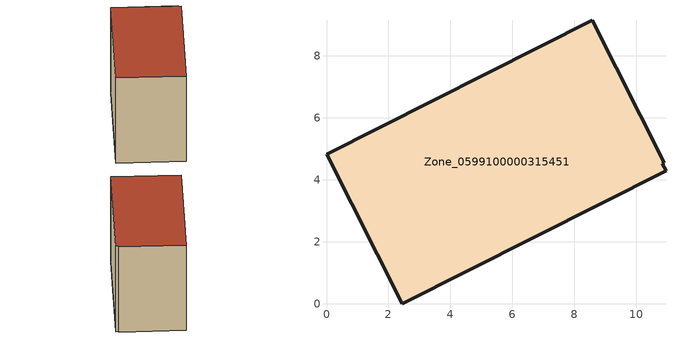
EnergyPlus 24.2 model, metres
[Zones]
Zone_0599100000315451
 floor ground (C_G): 10.84,4.52 10.96,4.3 2.44,0 0,4.82 8.58,9.15 10.91,4.56 z3.12
 wall outside (C_F): 10.91,4.56 8.58,9.15 0,4.82 2.44,0 10.96,4.3 10.84,4.52 10.91,4.56 z3.12:10.98
 roof outside (C_R): 10.96,4.3 10.84,4.52 10.91,4.56 8.58,9.15 0,4.82 2.44,0 z10.98
[BUILDING]
Pand.0599100000315451: North Axis=0; Terrain=City; Loads Convergence Tolerance Value=0.04; Temperature Convergence Tolerance Value=0.4; Solar Distribution=FullExterior; Maximum Number of Warmup Days=25; Minimum Number of Warmup Days=1
[Site:Location]
Rotterdam.The.Hague.AP_ZH_NLD Design_Conditions: Latitude=51.96; Longitude=4.45; Time Zone=1; Elevation=-4.5
[SITE:GROUNDTEMPERATURE:BUILDINGSURFACE]
18, 18, 18, 18, 18, 18, 18, 18, 18, 18, 18, 18
[MATERIAL] Thermal Absorptance=0.9; Solar Absorptance=0.7; Visible Absorptance=0.7
Name | Roughness | Thickness | Conductivity | Density | Specific Heat
G.TI.1975-1991 | MediumSmooth | 0.15 | 0.288461 | 540 | 1210
F.TI.1975-1991 | Rough | 0.3 | 0.230769 | 1920 | 840
R.TI.1975-1991 | MediumRough | 0.2 | 0.153846 | 1500 | 1000
[CONSTRUCTION]
C_G: G.TI.1975-1991
C_F: F.TI.1975-1991
C_R: R.TI.1975-1991
[ZONE]
Zone_0599100000315451: Type=1; Multiplier=1; Ceiling Height=Autocalculate; Volume=Autocalculate; Floor Area=autocalculate; Part of Total Floor Area=Yes
[ZONEINFILTRATION:DESIGNFLOWRATE]
Infil_Zone_0599100000315451: Zone or ZoneList or Space or SpaceList=Zone_0599100000315451; Schedule=AlwaysOn; Design Flow Rate Calculation Method=Flow/Area; Flow Rate per Floor Area=0.003; Constant Term Coefficient=1; Temperature Term Coefficient=0; Velocity Term Coefficient=0; Velocity Squared Term Coefficient=0
[HVACTEMPLATE:ZONE:IDEALLOADSAIRSYSTEM]
Zone_0599100000315451: Maximum Heating Supply Air Temperature=50; Minimum Cooling Supply Air Temperature=13; Maximum Heating Supply Air Humidity Ratio=0.0156; Minimum Cooling Supply Air Humidity Ratio=0.0077; Heating Limit=NoLimit; Cooling Limit=NoLimit; Dehumidification Control Type=ConstantSensibleHeatRatio; Cooling Sensible Heat Ratio=0.7; Dehumidification Setpoint=60; Humidification Control Type=None; Humidification Setpoint=30; Outdoor Air Method=None; Outdoor Air Flow Rate per Person=0.00944; Outdoor Air Flow Rate per Zone Floor Area=0; Outdoor Air Flow Rate per Zone=0; Demand Controlled Ventilation Type=None; Outdoor Air Economizer Type=NoEconomizer; Heat Recovery Type=None; Sensible Heat Recovery Effectiveness=0.7; Latent Heat Recovery Effectiveness=0.65
[ZONECONTROL:THERMOSTAT]
ThermostatControl_Zone_0599100000315451: Zone or ZoneList=Zone_0599100000315451; Control Type Schedule=DualSetpointControlType; Control 1=Thermostat_Zone_0599100000315451; Temperature Difference Between Cutout And Setpoint=0
[THERMOSTATSETPOINT:DUALSETPOINT]
Thermostat_Zone_0599100000315451: Heating Setpoint Temperature Schedule=HeatingSetpoint_Zone_0599100000315451; Cooling Setpoint Temperature Schedule=CoolingSetpoint_Zone_0599100000315451
[SCHEDULE:COMPACT]
HeatingSetpoint_Zone_0599100000315451: Through: 12/31, For: AllDays, Until: 24:00, 21
CoolingSetpoint_Zone_0599100000315451: Through: 12/31, For: AllDays, Until: 24:00, 24
DualSetpointControlType: Through: 12/31, For: AllDays, Until: 24:00, 4
AlwaysOn: Through: 12/31, For: AllDays, Until: 24:00, 1
